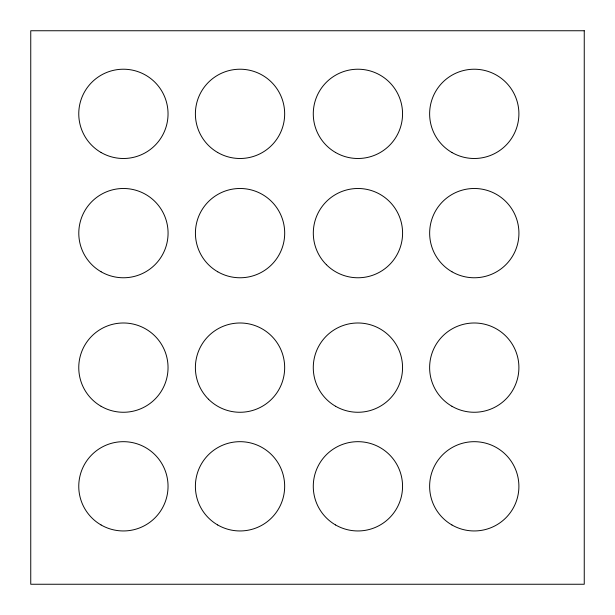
<?xml version="1.0" encoding="UTF-8"?>
<svg xmlns="http://www.w3.org/2000/svg" width="615" height="615" viewBox="0 0 615 615"><rect width="100%" height="100%" fill="white"/><g stroke="black" fill="none" stroke-linecap="round" stroke-linejoin="round"><path stroke-width="0.92" d="M584.25 30.75L30.75 30.75L30.75 584.25L584.25 584.25L584.25 30.75M101.083 152.512A44.634 44.634 0 0 0 168.041 113.852A44.634 44.634 0 0 0 101.083 75.199A44.634 44.634 0 0 0 101.083 152.512M217.71 152.512A44.634 44.634 0 0 0 284.668 113.852A44.634 44.634 0 0 0 217.71 75.199A44.634 44.634 0 0 0 217.71 152.512M335.598 152.512A44.634 44.634 0 0 0 402.556 113.852A44.634 44.634 0 0 0 335.598 75.199A44.634 44.634 0 0 0 335.598 152.512M451.948 152.512A44.634 44.634 0 0 0 518.899 113.852A44.634 44.634 0 0 0 451.948 75.199A44.634 44.634 0 0 0 451.948 152.512M101.114 271.784A44.634 44.634 0 0 0 168.072 233.131A44.634 44.634 0 0 0 101.114 194.471A44.634 44.634 0 0 0 101.114 271.784M217.741 271.784A44.634 44.634 0 0 0 284.699 233.131A44.634 44.634 0 0 0 217.741 194.471A44.634 44.634 0 0 0 217.741 271.784M326.381 264.688A44.634 44.634 0 0 0 401.065 244.678A44.634 44.634 0 0 0 346.391 190.012A44.634 44.634 0 0 0 326.381 264.688M451.971 271.784A44.634 44.634 0 0 0 518.929 233.131A44.634 44.634 0 0 0 451.971 194.471A44.634 44.634 0 0 0 451.971 271.784M101.083 406.284A44.634 44.634 0 0 0 168.041 367.632A44.634 44.634 0 0 0 101.083 328.971A44.634 44.634 0 0 0 101.083 406.284M208.47 399.197A44.634 44.634 0 0 0 283.146 379.186A44.634 44.634 0 0 0 228.48 324.512A44.634 44.634 0 0 0 208.47 399.197M335.598 406.284A44.634 44.634 0 0 0 402.556 367.632A44.634 44.634 0 0 0 335.598 328.971A44.634 44.634 0 0 0 335.598 406.284M451.948 406.284A44.634 44.634 0 0 0 518.899 367.632A44.634 44.634 0 0 0 451.948 328.971A44.634 44.634 0 0 0 451.948 406.284M101.083 524.972A44.634 44.634 0 0 0 168.041 486.319A44.634 44.634 0 0 0 101.083 447.659A44.634 44.634 0 0 0 101.083 524.972M217.71 524.972A44.634 44.634 0 0 0 284.668 486.319A44.634 44.634 0 0 0 217.71 447.659A44.634 44.634 0 0 0 217.71 524.972M335.598 524.972A44.634 44.634 0 0 0 402.556 486.319A44.634 44.634 0 0 0 335.598 447.659A44.634 44.634 0 0 0 335.598 524.972M451.948 524.972A44.634 44.634 0 0 0 518.899 486.319A44.634 44.634 0 0 0 451.948 447.659A44.634 44.634 0 0 0 451.948 524.972"/></g></svg>
